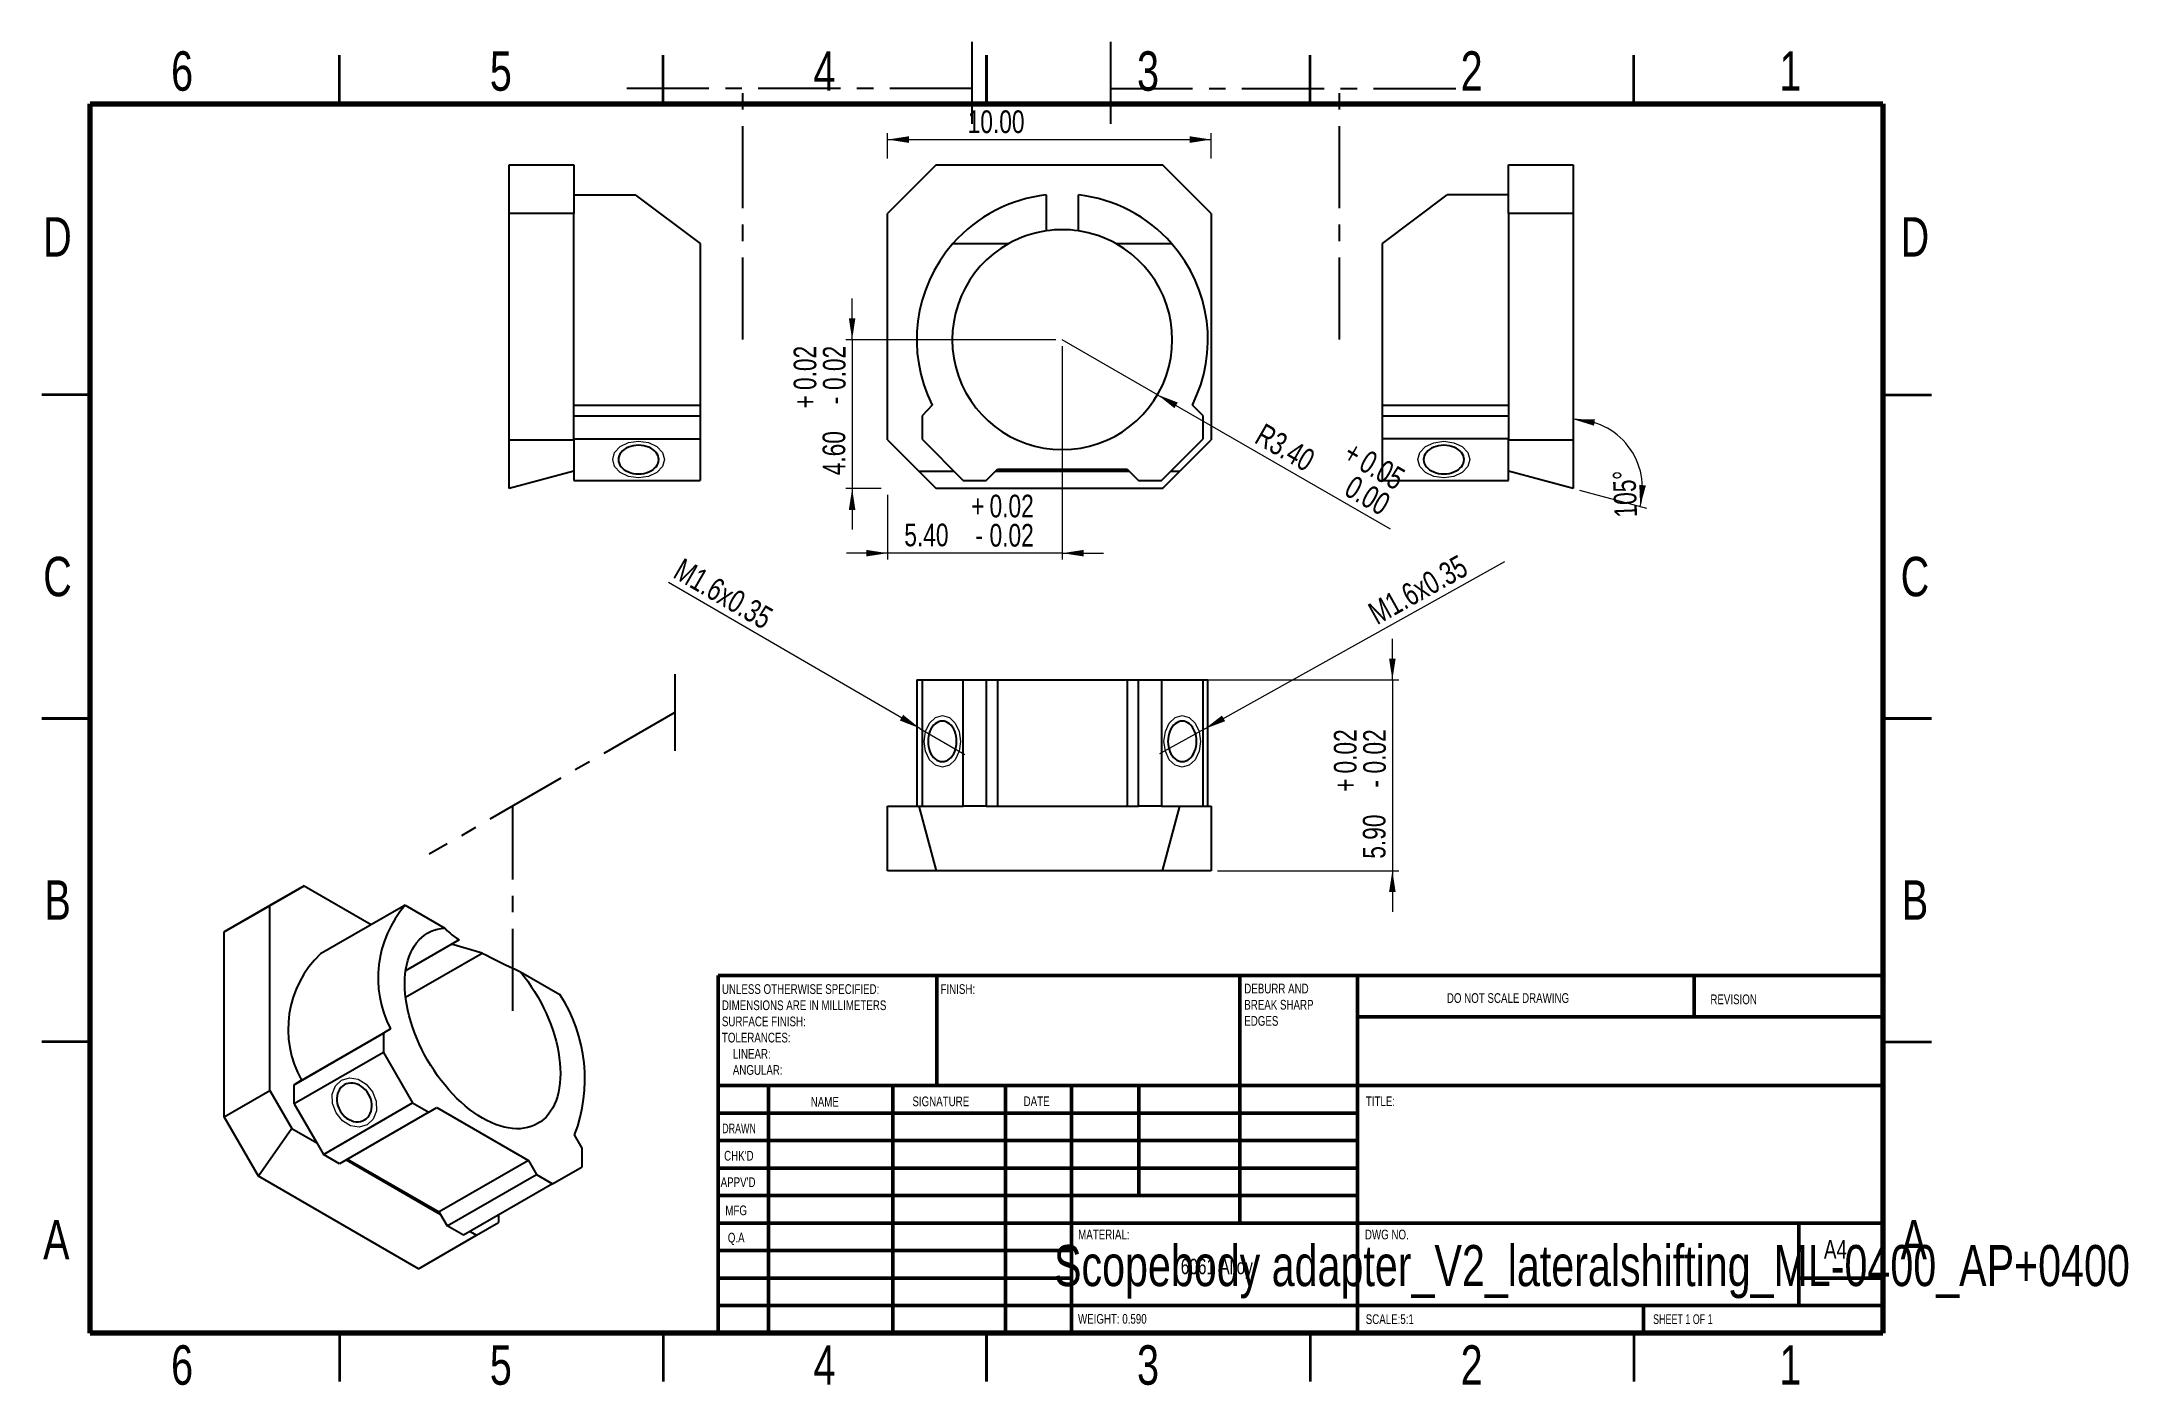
# Model space of a CAD drawing. Header units: millimetres. Extents: x 2 to 325, y 2 to 210.
import ezdxf

# ---------------------------------------------------------------- set-up
doc = ezdxf.new("R2010")
doc.units = ezdxf.units.MM
doc.linetypes.add('CENTERX2', pattern=[20.32, 12.7, -2.54, 2.54, -2.54])
doc.styles.add('SLDTEXTSTYLE0', font='TXT', dxfattribs={"width": 0.75})
doc.styles.add('SLDTEXTSTYLE1', font='TXT', dxfattribs={"width": 0.686449})
doc.styles.add('SLDTEXTSTYLE2', font='TXT', dxfattribs={"width": 0.6875})
doc.dimstyles.new('SLDDIMSTYLE0', dxfattribs={"dimtxt": 3.5, "dimasz": 3.302, "dimexe": 0, "dimexo": 0.0625, "dimgap": 0.875, "dimtad": 1, "dimlfac": 0.2, "dimrnd": 1e-09, "dimzin": 4, "dimdsep": 46, "dimtxsty": 'SLDTEXTSTYLE0', "dimsah": 1, "dimcen": 0.09, "dimadec": 0, "dimazin": 1, "dimtfac": 1, "dimtofl": 0, "dimtmove": 0, "dimatfit": 3, "dimfxl": 0, "dimfrac": 2, "dimtolj": 1, "dimtzin": 12, "dimarcsym": 0})
doc.dimstyles.new('SLDDIMSTYLE1', dxfattribs={"dimtxt": 3.5, "dimasz": 3.302, "dimexe": 0, "dimexo": 0.0625, "dimgap": 0.875, "dimtad": 1, "dimlfac": 0.2, "dimrnd": 1e-09, "dimzin": 4, "dimdsep": 46, "dimtxsty": 'SLDTEXTSTYLE0', "dimsah": 1, "dimcen": 0.09, "dimadec": 0, "dimazin": 1, "dimtol": 1, "dimtp": 0.02, "dimtm": 0.02, "dimtfac": 1, "dimtmove": 0, "dimatfit": 0, "dimfxl": 0, "dimfrac": 2, "dimtolj": 1, "dimarcsym": 0})
doc.dimstyles.new('SLDDIMSTYLE2', dxfattribs={"dimtxt": 3.5, "dimasz": 3.302, "dimexe": 0, "dimexo": 0.0625, "dimgap": 0.875, "dimtad": 1, "dimlfac": 0.2, "dimrnd": 1e-09, "dimzin": 4, "dimdsep": 46, "dimtxsty": 'SLDTEXTSTYLE0', "dimsah": 1, "dimcen": 0, "dimadec": 0, "dimazin": 1, "dimtol": 1, "dimtp": 0.05, "dimtfac": 1, "dimtofl": 0, "dimtmove": 0, "dimatfit": 3, "dimfxl": 0, "dimfrac": 2, "dimtolj": 1, "dimtzin": 0, "dimarcsym": 0})
doc.dimstyles.new('SLDDIMSTYLE3', dxfattribs={"dimtxt": 3.5, "dimasz": 3.302, "dimexe": 0, "dimexo": 0.0625, "dimgap": 0.875, "dimtad": 1, "dimlfac": 0.2, "dimrnd": 1e-09, "dimzin": 12, "dimdsep": 46, "dimtxsty": 'SLDTEXTSTYLE0', "dimblk1": 'NONE', "dimsah": 1, "dimcen": 0, "dimadec": 0, "dimazin": 3, "dimtfac": 1, "dimtmove": 0, "dimatfit": 3, "dimldrblk": 'NONE', "dimfxl": 0, "dimfrac": 2, "dimtolj": 1, "dimtzin": 12, "dimarcsym": 0})
doc.dimstyles.new('SLDDIMSTYLE4', dxfattribs={"dimtxt": 3.5, "dimasz": 3.302, "dimexe": 0, "dimexo": 0.0625, "dimgap": 0.875, "dimtad": 1, "dimdec": 4, "dimlfac": 0.2, "dimzin": 12, "dimdsep": 46, "dimtxsty": 'SLDTEXTSTYLE0', "dimsah": 1, "dimcen": 0.09, "dimazin": 3, "dimtfac": 1, "dimtofl": 0, "dimtmove": 0, "dimatfit": 3, "dimfxl": 0, "dimfrac": 2, "dimtolj": 1, "dimtzin": 12, "dimarcsym": 0})

# ---------------------------------------------------------------- blocks, each defined once
blk = doc.blocks.new('SW_NOTE_0')
at = {"color": 0, "linetype": 'Continuous', "lineweight": 0, "char_height": 1.5, "attachment_point": 1, "style": 'SLDTEXTSTYLE0'}
for s, insert in [('UNLESS OTHERWISE SPECIFIED:', (0, 1.93)), ('SURFACE FINISH:', (0, -3.07)), ('DIMENSIONS ARE IN MILLIMETERS', (0, -0.57)), ('TOLERANCES:', (0, -5.57)), ('LINEAR:', (1.69, -8.07)), ('ANGULAR:', (1.69, -10.57))]:
    blk.add_mtext(s, dxfattribs=dict(at, insert=insert))
blk = doc.blocks.new('SW_NOTE_0_1')
at = {"color": 0, "linetype": 'Continuous', "lineweight": 0, "char_height": 1.5, "attachment_point": 1, "style": 'SLDTEXTSTYLE0'}
for s, insert in [('DEBURR AND', (0, 1.93)), ('BREAK SHARP', (0, -0.57)), ('EDGES', (0, -3.07))]:
    blk.add_mtext(s, dxfattribs=dict(at, insert=insert))
blk = doc.blocks.new('_D')
at = {"color": 7, "linetype": 'Continuous', "lineweight": 0}
for p, q in [((133.19, 191.54), (133.19, 195.47)), ((133.19, 194.47), (183.19, 194.47)), ((183.19, 191.54), (183.19, 195.47))]:
    blk.add_line(p, q, dxfattribs=at)
at = {"color": 7, "linetype": 'Continuous', "lineweight": 18}
for points in [[(133.19, 194.47), (136.49, 193.96), (136.49, 194.98)], [(183.19, 194.47), (179.89, 194.98), (179.89, 193.96)]]:
    blk.add_solid(points, dxfattribs=at)
at = {"color": 7, "linetype": 'Continuous', "lineweight": 18, "insert": (145.57, 198.98), "char_height": 3.5, "attachment_point": 1, "style": 'SLDTEXTSTYLE0'}
blk.add_mtext('10.00', dxfattribs=at)
blk = doc.blocks.new('_D_1')
at = {"color": 7, "linetype": 'Continuous', "lineweight": 0}
for p, q in [((160.19, 162.54), (160.19, 129.54)), ((133.19, 139.54), (133.19, 129.54)), ((133.19, 130.54), (126.84, 130.54)), ((160.19, 130.54), (133.19, 130.54)), ((160.19, 130.54), (166.54, 130.54))]:
    blk.add_line(p, q, dxfattribs=at)
at = {"color": 7, "linetype": 'Continuous', "lineweight": 18}
for points in [[(133.19, 130.54), (129.89, 131.05), (129.89, 130.04)], [(160.19, 130.54), (163.49, 130.04), (163.49, 131.05)]]:
    blk.add_solid(points, dxfattribs=at)
at = {"color": 7, "linetype": 'Continuous', "lineweight": 18, "char_height": 3.5, "attachment_point": 1, "style": 'SLDTEXTSTYLE0'}
for s, insert in [('+', (146.12, 139.58)), ('0.02', (148.95, 139.58)), ('5.40', (135.78, 135.11)), ('-', (146.76, 135.06)), ('0.02', (148.95, 135.06))]:
    blk.add_mtext(s, dxfattribs=dict(at, insert=insert))
blk = doc.blocks.new('_D_2')
at = {"color": 7, "linetype": 'Continuous', "lineweight": 0}
for p, q in [((127.72, 163.54), (127.72, 169.89)), ((159.19, 163.54), (126.72, 163.54)), ((127.72, 163.54), (127.72, 140.54)), ((132.19, 140.54), (126.72, 140.54)), ((127.72, 140.54), (127.72, 134.19))]:
    blk.add_line(p, q, dxfattribs=at)
at = {"color": 7, "linetype": 'Continuous', "lineweight": 18}
for points in [[(127.72, 163.54), (128.22, 166.85), (127.21, 166.85)], [(127.72, 140.54), (127.21, 137.24), (128.22, 137.24)]]:
    blk.add_solid(points, dxfattribs=at)
at = {"color": 7, "linetype": 'Continuous', "lineweight": 18, "char_height": 3.5, "attachment_point": 1, "rotation": 90, "style": 'SLDTEXTSTYLE0'}
for s, insert in [('0.02', (118.68, 155.76)), ('0.02', (123.2, 155.76)), ('+', (118.68, 152.93)), ('-', (123.2, 153.57)), ('4.60', (123.15, 142.58))]:
    blk.add_mtext(s, dxfattribs=dict(at, insert=insert))
blk = doc.blocks.new('_D_3')
at = {"color": 7, "linetype": 'Continuous', "lineweight": 0}
for q in [(160.19, 163.54), (210.87, 134.28)]:
    blk.add_line((174.91, 155.04), q, dxfattribs=at)
at = {"color": 7, "linetype": 'Continuous', "lineweight": 18}
blk.add_solid([(174.91, 155.04), (177.52, 152.95), (178.03, 153.83)], dxfattribs=at)
at = {"color": 7, "linetype": 'Continuous', "lineweight": 18, "char_height": 3.5, "attachment_point": 1, "rotation": 330, "style": 'SLDTEXTSTYLE0'}
for s, insert in [('R3.40', (191.44, 150.75)), ('+', (205.09, 148.03)), ('0.05', (207.54, 146.62)), ('0.00', (205.28, 142.7))]:
    blk.add_mtext(s, dxfattribs=dict(at, insert=insert))
blk = doc.blocks.new('_D_4')
at = {"color": 7, "linetype": 'Continuous', "lineweight": 0}
for q in [(99.35, 126.03), (145.12, 99.45)]:
    blk.add_line((138.2, 103.46), q, dxfattribs=at)
at = {"color": 7, "linetype": 'Continuous', "lineweight": 18}
blk.add_solid([(138.2, 103.46), (135.6, 105.56), (135.09, 104.68)], dxfattribs=at)
at = {"color": 7, "linetype": 'Continuous', "lineweight": 18, "insert": (101.61, 129.92), "char_height": 3.5, "attachment_point": 1, "rotation": 329.8549, "style": 'SLDTEXTSTYLE0'}
blk.add_mtext('M1.6x0.35', dxfattribs=at)
blk = doc.blocks.new('_None')
blk = doc.blocks.new('_D_5')
at = {"color": 7, "linetype": 'Continuous', "lineweight": 0}
for q in [(228.57, 129.24), (175.23, 99.51)]:
    blk.add_line((182.22, 103.4), q, dxfattribs=at)
at = {"color": 7, "linetype": 'Continuous', "lineweight": 18}
blk.add_solid([(182.22, 103.4), (185.35, 104.57), (184.86, 105.45)], dxfattribs=at)
at = {"color": 7, "linetype": 'Continuous', "lineweight": 18, "insert": (207.12, 122.44), "char_height": 3.5, "attachment_point": 1, "rotation": 29.1368, "style": 'SLDTEXTSTYLE0'}
blk.add_mtext('M1.6x0.35', dxfattribs=at)
blk = doc.blocks.new('_D_6')
at = {"color": 7, "linetype": 'Continuous', "lineweight": 0}
for p, q in [((211.19, 110.96), (211.19, 117.31)), ((178.19, 110.96), (212.19, 110.96)), ((211.19, 110.96), (211.19, 81.46)), ((184.19, 81.46), (212.19, 81.46)), ((211.19, 81.46), (211.19, 75.11))]:
    blk.add_line(p, q, dxfattribs=at)
at = {"color": 7, "linetype": 'Continuous', "lineweight": 18}
for points in [[(211.19, 110.96), (211.7, 114.26), (210.68, 114.26)], [(211.19, 81.46), (210.68, 78.15), (211.7, 78.15)]]:
    blk.add_solid(points, dxfattribs=at)
at = {"color": 7, "linetype": 'Continuous', "lineweight": 18, "char_height": 3.5, "attachment_point": 1, "rotation": 90, "style": 'SLDTEXTSTYLE0'}
for s, insert in [('0.02', (202.15, 96.49)), ('0.02', (206.68, 96.49)), ('+', (202.15, 93.66)), ('-', (206.68, 94.3)), ('5.90', (206.63, 83.32))]:
    blk.add_mtext(s, dxfattribs=dict(at, insert=insert))
blk = doc.blocks.new('_D_7')
at = {"color": 7, "linetype": 'Continuous', "lineweight": 0}
blk.add_line((240.11, 140.29), (250.45, 137.52), dxfattribs=at)
at = {"color": 7, "linetype": 'Continuous', "lineweight": 18}
blk.add_arc((239.15, 140.54), 10.7, 345, 90, dxfattribs=at)
for points in [[(239.15, 151.24), (242.34, 150.25), (242.49, 151.25)], [(249.48, 137.78), (250.36, 141), (249.35, 141.11)]]:
    blk.add_solid(points, dxfattribs=at)
at = {"color": 7, "linetype": 'Continuous', "lineweight": 18, "insert": (245.52, 135.99), "char_height": 3.5, "attachment_point": 1, "rotation": 92.3239, "style": 'SLDTEXTSTYLE0'}
blk.add_mtext('105°', dxfattribs=at)

msp = doc.modelspace()

# ---------------------------------------------------------------- linework, layer by layer
at = {"color": 7, "linetype": 'CENTERX2'}
for p, q in [((146.23421, 209.59456), (146.23421, 195.09456)), ((167.63193, 209.59456), (167.63193, 195.09456)), ((146.23421, 202.34456), (92.57046, 202.34456)), ((110.8285, 163.54456), (110.8285, 202.34456)), ((167.63193, 202.34456), (221.29569, 202.34456)), ((203.03764, 163.54456), (203.03764, 202.34456)), ((100.33063, 111.84728), (100.33063, 100.00744)), ((100.33063, 105.92736), (62.38462, 84.0216)), ((75.29501, 59.79283), (75.29501, 91.47461))]:
    msp.add_line(p, q, dxfattribs=at)
at = {"color": 7, "linetype": 'Continuous', "lineweight": 35}
for p, q in [((48.5, 200), (48.5, 207.5)), ((98.5, 200), (98.5, 207.5)), ((148.5, 207.5), (148.5, 200)), ((148.5, 200), (148.5, 207.5)), ((198.5, 200), (198.5, 207.5)), ((248.5, 200), (248.5, 207.5)), ((10, 155), (2.5, 155)), ((287, 155), (294.5, 155)), ((2.5, 105), (10, 105)), ((10, 105), (2.5, 105)), ((294.5, 105), (287, 105)), ((287, 105), (294.5, 105)), ((10, 55), (2.5, 55)), ((287, 55), (294.5, 55)), ((48.5, 10), (48.5, 2.5)), ((98.5, 10), (98.5, 2.5)), ((148.5, 2.5), (148.5, 10)), ((148.5, 10), (148.5, 2.5)), ((198.5, 10), (198.5, 2.5)), ((248.5, 10), (248.5, 2.5))]:
    msp.add_line(p, q, dxfattribs=at)
at = {"color": 7, "linetype": 'Continuous', "lineweight": 70}
for p, q in [((10, 10), (10, 200)), ((10, 200), (287, 200)), ((287, 200), (287, 10)), ((287, 10), (10, 10))]:
    msp.add_line(p, q, dxfattribs=at)
at = {"color": 7, "linetype": 'Continuous', "lineweight": 25}
for p, q in [((74.7185, 190.54456), (84.7185, 190.54456)), ((74.7185, 183.04456), (74.7185, 190.54456)), ((84.7185, 190.54456), (84.7185, 183.04456)), ((140.69087, 190.54456), (133.19087, 183.04456)), ((140.69087, 190.54456), (175.69087, 190.54456)), ((183.19087, 183.04456), (175.69087, 190.54456)), ((229.14764, 183.04456), (229.14764, 190.54456)), ((229.14764, 190.54456), (239.14764, 190.54456)), ((239.14764, 190.54456), (239.14764, 183.04456)), ((84.7185, 185.90524), (94.2185, 185.90524)), ((94.2185, 185.90524), (104.2185, 178.40524)), ((157.69087, 185.90524), (157.69087, 180.35974)), ((162.69087, 180.35974), (162.69087, 185.90524)), ((209.64764, 178.40524), (219.64764, 185.90524)), ((229.14764, 185.90524), (219.64764, 185.90524)), ((84.7185, 183.04456), (74.7185, 183.04456)), ((74.7185, 148.04456), (74.7185, 183.04456)), ((84.7185, 148.04456), (84.7185, 183.04456)), ((133.19087, 148.04456), (133.19087, 183.04456)), ((183.19087, 183.04456), (183.19087, 148.04456)), ((239.14764, 183.04456), (229.14764, 183.04456)), ((229.14764, 183.04456), (229.14764, 148.04456)), ((239.14764, 183.04456), (239.14764, 148.04456)), ((104.2185, 178.40524), (104.2185, 153.43705)), ((143.29678, 178.40524), (151.93495, 178.40524)), ((168.44679, 178.40524), (177.08496, 178.40524)), ((209.64764, 153.44076), (209.64764, 178.40524)), ((84.7185, 153.43705), (104.2185, 153.43705)), ((84.7185, 151.78066), (104.2185, 151.78066)), ((104.2185, 153.43705), (104.2185, 151.78066)), ((104.2185, 151.78066), (104.2185, 148.14843)), ((140.08893, 153.43705), (138.51844, 151.78066)), ((138.51844, 151.78066), (138.51844, 148.14843)), ((181.95864, 151.7768), (180.29468, 153.44076)), ((181.95864, 148.24126), (181.95864, 151.7768)), ((209.64764, 153.44076), (229.14764, 153.44076)), ((209.64764, 151.7768), (209.64764, 153.44076)), ((209.64764, 151.7768), (229.14764, 151.7768)), ((209.64764, 148.24126), (209.64764, 151.7768)), ((74.7185, 140.54456), (74.7185, 148.04456)), ((74.7185, 148.04456), (84.7185, 148.04456)), ((104.2185, 148.14843), (84.7185, 148.14843)), ((84.7185, 148.04456), (84.7185, 143.22406)), ((104.2185, 148.14843), (104.2185, 141.77805)), ((133.19087, 148.04456), (138.01138, 143.22406)), ((138.51844, 148.14843), (144.88882, 141.77805)), ((175.49417, 141.7768), (181.95864, 148.24126)), ((178.37036, 143.22406), (183.19087, 148.04456)), ((229.14764, 148.24126), (209.64764, 148.24126)), ((209.64764, 141.7768), (209.64764, 148.24126)), ((229.14764, 148.04456), (239.14764, 148.04456)), ((229.14764, 143.22406), (229.14764, 148.04456)), ((239.14764, 148.04456), (239.14764, 140.54456)), ((84.7185, 143.22406), (74.7185, 140.54456)), ((84.7185, 143.22406), (84.7185, 141.77805)), ((138.01138, 143.22406), (143.44281, 143.22406)), ((138.01138, 143.22406), (140.69087, 140.54456)), ((148.42435, 141.77805), (150.19087, 143.54456)), ((149.87036, 143.22406), (170.51138, 143.22406)), ((150.19087, 143.54456), (170.19087, 143.54456)), ((170.19087, 143.54456), (171.95864, 141.7768)), ((175.69087, 140.54456), (178.37036, 143.22406)), ((176.94143, 143.22406), (178.37036, 143.22406)), ((239.14764, 140.54456), (229.14764, 143.22406)), ((229.14764, 141.7768), (229.14764, 143.22406)), ((84.7185, 141.77805), (104.2185, 141.77805)), ((84.7185, 141.77805), (84.7185, 141.7768)), ((84.7185, 141.7768), (104.2185, 141.7768)), ((104.2185, 141.77805), (104.2185, 141.7768)), ((175.69087, 140.54456), (140.69087, 140.54456)), ((144.88882, 141.77805), (148.42435, 141.77805)), ((171.95864, 141.7768), (175.49417, 141.7768)), ((209.64764, 141.7768), (229.14764, 141.7768)), ((137.69087, 110.95551), (137.69087, 91.45551)), ((137.69087, 110.95551), (138.51844, 110.95551)), ((138.51844, 110.95551), (138.51844, 91.45551)), ((138.51844, 110.95551), (144.88882, 110.95551)), ((144.88882, 91.45551), (144.88882, 110.95551)), ((144.88882, 110.95551), (148.42435, 110.95551)), ((148.42435, 110.95551), (148.42435, 91.45551)), ((148.42435, 110.95551), (150.19087, 110.95551)), ((150.19087, 110.95551), (150.19087, 91.45551)), ((150.19087, 110.95551), (170.19087, 110.95551)), ((170.19087, 110.95551), (170.19087, 91.45551)), ((170.19087, 110.95551), (171.95864, 110.95551)), ((171.95864, 91.45551), (171.95864, 110.95551)), ((171.95864, 110.95551), (175.49417, 110.95551)), ((175.49417, 110.95551), (175.49417, 91.45551)), ((175.49417, 110.95551), (181.95864, 110.95551)), ((181.95864, 91.45551), (181.95864, 110.95551)), ((181.95864, 110.95551), (182.69087, 110.95551)), ((182.69087, 91.45551), (182.69087, 110.95551)), ((133.19087, 81.45551), (133.19087, 91.45551)), ((133.19087, 91.45551), (138.01138, 91.45551)), ((138.01138, 91.45551), (140.69087, 81.45551)), ((138.01138, 91.45551), (143.44281, 91.45551)), ((143.44281, 91.45551), (144.88882, 91.45551)), ((148.42435, 91.45551), (144.88882, 91.45551)), ((148.42435, 91.45551), (149.87036, 91.45551)), ((149.87036, 91.45551), (170.51138, 91.45551)), ((170.51138, 91.45551), (171.95864, 91.45551)), ((175.49417, 91.45551), (171.95864, 91.45551)), ((175.49417, 91.45551), (176.94143, 91.45551)), ((175.69087, 81.45551), (178.37036, 91.45551)), ((176.94143, 91.45551), (178.37036, 91.45551)), ((178.37036, 91.45551), (183.19087, 91.45551)), ((183.19087, 91.45551), (183.19087, 81.45551)), ((140.69087, 81.45551), (133.19087, 81.45551)), ((175.69087, 81.45551), (140.69087, 81.45551)), ((183.19087, 81.45551), (175.69087, 81.45551)), ((35.97281, 75.05916), (43.04387, 79.1412)), ((43.04387, 79.1412), (37.74057, 76.07867)), ((43.04387, 79.1412), (53.42561, 73.14795)), ((37.74057, 76.07867), (30.6695, 71.99663)), ((30.6695, 71.99663), (35.97281, 75.05916)), ((37.74057, 47.49974), (37.74057, 76.07867)), ((58.38152, 76.00893), (45.58337, 68.62072)), ((58.67511, 76.12518), (64.78322, 72.59905)), ((30.6695, 43.4177), (30.6695, 71.99663)), ((58.73063, 61.91966), (70.54609, 68.74058)), ((67.01056, 70.78161), (58.7312, 66.00204)), ((70.54609, 68.74058), (65.83281, 70.10171)), ((76.45885, 65.85885), (82.56696, 62.33271)), ((41.50773, 48.37568), (55.29631, 56.33566)), ((42.61824, 49.08711), (56.40682, 57.04709)), ((56.40682, 57.04709), (55.29631, 56.33566)), ((55.29631, 56.33566), (55.29631, 53.3698)), ((55.29631, 53.3698), (41.50773, 45.40982)), ((55.29631, 53.3698), (59.80085, 45.56771)), ((42.61824, 49.08711), (41.50773, 48.37568)), ((41.50773, 45.40982), (41.50773, 48.37568)), ((30.6695, 43.4177), (37.74057, 47.49974)), ((37.74057, 47.49974), (41.14919, 41.59585)), ((41.50773, 45.40982), (44.98979, 39.37872)), ((46.01227, 37.60773), (59.80085, 45.56771)), ((59.80085, 45.56771), (62.30085, 44.12449)), ((35.97281, 34.23212), (30.6695, 43.4177)), ((62.30085, 44.12449), (48.51227, 36.16451)), ((62.30085, 44.12449), (63.54997, 44.84582)), ((63.54997, 44.84582), (77.69211, 36.68174)), ((41.14919, 41.59585), (35.97281, 34.23212)), ((41.14919, 41.59585), (44.98979, 39.37872)), ((44.98979, 39.37872), (46.01227, 37.60773)), ((86.01317, 38.60004), (84.83658, 40.63797)), ((48.51227, 36.16451), (46.01227, 37.60773)), ((49.53492, 36.75487), (64.13016, 28.32922)), ((49.76159, 36.88572), (63.90352, 28.72176)), ((77.69211, 36.68174), (63.90352, 28.72176)), ((77.69211, 36.68174), (78.94211, 34.51668)), ((81.44211, 33.07346), (86.01317, 35.71314)), ((86.01317, 35.71314), (86.01317, 38.60004)), ((60.72154, 19.94498), (35.97281, 34.23212)), ((65.15352, 26.5567), (78.94211, 34.51668)), ((81.44211, 33.07346), (67.65352, 25.11348)), ((78.94211, 34.51668), (81.44211, 33.07346)), ((63.90352, 28.72176), (64.13016, 28.32922)), ((64.13016, 28.32922), (65.15352, 26.5567)), ((67.65352, 25.11348), (65.15352, 26.5567)), ((69.6873, 25.12115), (73.09591, 27.08954)), ((73.09591, 28.2553), (73.09591, 27.08954)), ((60.72154, 19.94498), (69.6873, 25.12115)), ((68.67706, 25.70435), (69.6873, 25.12115))]:
    msp.add_line(p, q, dxfattribs=at)
at = {"color": 7, "linetype": 'Continuous', "lineweight": 50}
for p, q in [((107, 65.25), (287, 65.25)), ((107, 65.25), (107, 10)), ((140.8, 48.25), (140.8, 65.25)), ((187.6, 65.25), (187.6, 27)), ((205.8, 65.25), (205.8, 10)), ((257.8, 58.875), (257.8, 65.25)), ((287, 58.875), (205.8, 58.875)), ((287, 48.25), (107, 48.25)), ((114.8, 48.25), (114.8, 10)), ((133.99095, 48.25), (133.99095, 10)), ((151.39893, 48.25), (151.39893, 10)), ((161.6, 10), (161.6, 48.25)), ((172, 31.25), (172, 48.25)), ((205.8, 44), (107, 44)), ((205.8, 39.75), (107, 39.75)), ((205.8, 35.5), (107, 35.5)), ((205.8, 31.25), (107, 31.25)), ((161.6, 27), (107, 27)), ((161.6, 27), (287, 27)), ((274, 14.25), (274, 27)), ((161.6, 22.74993), (107, 22.74993)), ((161.6, 18.5), (107, 18.5)), ((287, 18.5), (274, 18.5)), ((107, 14.25), (287, 14.25)), ((250, 10), (250, 14.25))]:
    msp.add_line(p, q, dxfattribs=at)
at = {"color": 7, "linetype": 'Continuous', "lineweight": 18, "flags": 128}
for points in [[(90.7185, 145.01028), (91.02299, 146.09267), (91.89008, 147.01028), (93.18777, 147.62341), (94.7185, 147.83871), (96.24924, 147.62341), (97.54693, 147.01028), (98.41402, 146.09267), (98.7185, 145.01028), (98.41402, 143.92789), (97.54693, 143.01028), (96.24924, 142.39716), (94.7185, 142.18185), (93.18777, 142.39716), (91.89008, 143.01028), (91.02299, 143.92789), (90.7185, 145.01028)], [(223.14764, 145.00903), (222.84316, 143.92664), (221.97606, 143.00903), (220.67837, 142.3959), (219.14764, 142.1806), (217.6169, 142.3959), (216.31921, 143.00903), (215.45212, 143.92664), (215.14764, 145.00903), (215.45212, 146.09142), (216.31921, 147.00903), (217.6169, 147.62216), (219.14764, 147.83746), (220.67837, 147.62216), (221.97606, 147.00903), (222.84316, 146.09142), (223.14764, 145.00903)], [(141.65659, 97.45551), (140.5742, 97.75999), (139.65659, 98.62708), (139.04346, 99.92478), (138.82816, 101.45551), (139.04346, 102.98625), (139.65659, 104.28394), (140.5742, 105.15103), (141.65659, 105.45551), (142.73898, 105.15103), (143.65659, 104.28394), (144.26971, 102.98625), (144.48501, 101.45551), (144.26971, 99.92478), (143.65659, 98.62708), (142.73898, 97.75999), (141.65659, 97.45551)], [(178.7264, 97.45551), (177.64401, 97.75999), (176.7264, 98.62708), (176.11328, 99.92478), (175.89798, 101.45551), (176.11328, 102.98625), (176.7264, 104.28394), (177.64401, 105.15103), (178.7264, 105.45551), (179.8088, 105.15103), (180.7264, 104.28394), (181.33953, 102.98625), (181.55483, 101.45551), (181.33953, 99.92478), (180.7264, 98.62708), (179.8088, 97.75999), (178.7264, 97.45551)], [(47.96938, 44.01561), (47.41931, 45.46556), (47.38359, 46.94334), (47.86766, 48.22399), (48.79781, 49.11253), (50.03244, 49.47369), (51.38359, 49.25249), (52.64557, 48.48261), (53.62623, 47.28125), (54.1763, 45.8313), (54.21202, 44.35352), (53.72796, 43.07287), (52.79781, 42.18433), (51.56317, 41.82317), (50.21202, 42.04436), (48.95005, 42.81425), (47.96938, 44.01561)]]:
    msp.add_lwpolyline(points, dxfattribs=at)
at = {"color": 7, "linetype": 'Continuous', "lineweight": 25, "flags": 128}
for points in [[(94.7185, 142.80057), (95.1264, 142.81948), (95.52731, 142.87587), (95.91439, 142.96878), (96.281, 143.09662), (96.62088, 143.2572), (96.92821, 143.44778), (97.19773, 143.6651), (97.42483, 143.90543), (97.60563, 144.16466), (97.73702, 144.43837), (97.81677, 144.72186), (97.8435, 145.01028), (97.81677, 145.29871), (97.73702, 145.5822), (97.60563, 145.8559), (97.42483, 146.11514), (97.19773, 146.35547), (96.92821, 146.57278), (96.62088, 146.76336), (96.281, 146.92395), (95.91439, 147.05179), (95.52731, 147.1447), (95.1264, 147.20109), (94.7185, 147.21999), (94.31061, 147.20109), (93.90969, 147.1447), (93.52262, 147.05179), (93.156, 146.92395), (92.81612, 146.76336), (92.5088, 146.57278), (92.23927, 146.35547), (92.01217, 146.11514), (91.83138, 145.8559), (91.69999, 145.5822), (91.62024, 145.29871), (91.5935, 145.01028), (91.62024, 144.72186), (91.69999, 144.43837), (91.83138, 144.16466), (92.01217, 143.90543), (92.23927, 143.6651), (92.5088, 143.44778), (92.81612, 143.2572), (93.156, 143.09662), (93.52262, 142.96878), (93.90969, 142.87587), (94.31061, 142.81948), (94.7185, 142.80057)], [(219.14764, 147.21874), (218.73974, 147.19983), (218.33883, 147.14344), (217.95175, 147.05053), (217.58514, 146.92269), (217.24526, 146.76211), (216.93793, 146.57153), (216.66841, 146.35422), (216.44131, 146.11388), (216.26051, 145.85465), (216.12912, 145.58094), (216.04937, 145.29745), (216.02264, 145.00903), (216.04937, 144.72061), (216.12912, 144.43712), (216.26051, 144.16341), (216.44131, 143.90418), (216.66841, 143.66384), (216.93793, 143.44653), (217.24526, 143.25595), (217.58514, 143.09537), (217.95175, 142.96753), (218.33883, 142.87462), (218.73974, 142.81823), (219.14764, 142.79932), (219.55553, 142.81823), (219.95645, 142.87462), (220.34352, 142.96753), (220.71014, 143.09537), (221.05002, 143.25595), (221.35735, 143.44653), (221.62687, 143.66384), (221.85397, 143.90418), (222.03476, 144.16341), (222.16616, 144.43712), (222.2459, 144.72061), (222.27264, 145.00903), (222.2459, 145.29745), (222.16616, 145.58094), (222.03476, 145.85465), (221.85397, 146.11388), (221.62687, 146.35422), (221.35735, 146.57153), (221.05002, 146.76211), (220.71014, 146.92269), (220.34352, 147.05053), (219.95645, 147.14344), (219.55553, 147.19983), (219.14764, 147.21874)], [(143.8663, 101.45551), (143.84739, 101.86341), (143.791, 102.26432), (143.69809, 102.6514), (143.57025, 103.01801), (143.40967, 103.35789), (143.21909, 103.66522), (143.00177, 103.93474), (142.76144, 104.16184), (142.50221, 104.34264), (142.2285, 104.47403), (141.94501, 104.55378), (141.65659, 104.58051), (141.36816, 104.55378), (141.08467, 104.47403), (140.81097, 104.34264), (140.55173, 104.16184), (140.3114, 103.93474), (140.09409, 103.66522), (139.90351, 103.35789), (139.74292, 103.01801), (139.61508, 102.6514), (139.52217, 102.26432), (139.46578, 101.86341), (139.44688, 101.45551), (139.46578, 101.04762), (139.52217, 100.6467), (139.61508, 100.25963), (139.74292, 99.89301), (139.90351, 99.55313), (140.09409, 99.2458), (140.3114, 98.97628), (140.55173, 98.74918), (140.81097, 98.56839), (141.08467, 98.43699), (141.36816, 98.35725), (141.65659, 98.33051), (141.94501, 98.35725), (142.2285, 98.43699), (142.50221, 98.56839), (142.76144, 98.74918), (143.00177, 98.97628), (143.21909, 99.2458), (143.40967, 99.55313), (143.57025, 99.89301), (143.69809, 100.25963), (143.791, 100.6467), (143.84739, 101.04762), (143.8663, 101.45551)], [(180.93611, 101.45551), (180.91721, 101.86341), (180.86082, 102.26432), (180.76791, 102.6514), (180.64007, 103.01801), (180.47948, 103.35789), (180.2889, 103.66522), (180.07159, 103.93474), (179.83126, 104.16184), (179.57202, 104.34264), (179.29832, 104.47403), (179.01483, 104.55378), (178.7264, 104.58051), (178.43798, 104.55378), (178.15449, 104.47403), (177.88078, 104.34264), (177.62155, 104.16184), (177.38122, 103.93474), (177.1639, 103.66522), (176.97332, 103.35789), (176.81274, 103.01801), (176.6849, 102.6514), (176.59199, 102.26432), (176.5356, 101.86341), (176.51669, 101.45551), (176.5356, 101.04762), (176.59199, 100.6467), (176.6849, 100.25963), (176.81274, 99.89301), (176.97332, 99.55313), (177.1639, 99.2458), (177.38122, 98.97628), (177.62155, 98.74918), (177.88078, 98.56839), (178.15449, 98.43699), (178.43798, 98.35725), (178.7264, 98.33051), (179.01483, 98.35725), (179.29832, 98.43699), (179.57202, 98.56839), (179.83126, 98.74918), (180.07159, 98.97628), (180.2889, 99.2458), (180.47948, 99.55313), (180.64007, 99.89301), (180.76791, 100.25963), (180.86082, 100.6467), (180.91721, 101.04762), (180.93611, 101.45551)], [(76.45885, 65.85885), (77.03839, 65.12756), (77.59776, 64.37104), (78.13522, 63.59166), (78.64908, 62.79188), (79.13772, 61.9742), (79.59961, 61.14119), (80.0333, 60.29547), (80.43742, 59.4397), (80.81071, 58.57656), (81.15199, 57.70876), (81.46019, 56.83904), (81.73434, 55.97012), (81.97359, 55.10473), (82.17717, 54.24559), (82.34446, 53.3954), (82.47492, 52.55683), (82.56815, 51.73252), (82.62385, 50.92504), (82.64184, 50.13695), (82.62208, 49.37071), (82.56462, 48.62873), (82.46965, 47.91335), (82.33745, 47.2268), (82.16846, 46.57125), (81.96319, 45.94876), (81.7223, 45.36127), (81.44653, 44.81065), (81.13676, 44.2986), (80.79396, 43.82676), (80.41921, 43.39658), (80.01368, 43.00944), (79.57864, 42.66653), (79.11547, 42.36895), (78.62561, 42.11763), (78.11062, 41.91334), (77.57209, 41.75675), (77.01173, 41.64833), (76.4313, 41.58843), (75.83262, 41.57724), (75.21757, 41.61479), (74.58808, 41.70096), (73.94612, 41.83549), (73.29373, 42.01794), (72.63294, 42.24776), (71.96582, 42.52421), (71.29449, 42.84643), (70.62104, 43.2134), (69.94759, 43.62398), (69.27625, 44.07687), (68.60914, 44.57065), (67.94835, 45.10377), (67.29595, 45.67455), (66.654, 46.28121), (66.02451, 46.92183), (65.40946, 47.5944), (64.81077, 48.29682), (64.23034, 49.02687), (63.66998, 49.78226), (63.13146, 50.56063), (62.61646, 51.35951), (62.12661, 52.17641), (61.66343, 53.00876), (61.2284, 53.85395), (60.82287, 54.70931), (60.44811, 55.57217), (60.10531, 56.4398), (59.79554, 57.3095), (59.51978, 58.17852), (59.27888, 59.04413), (59.07362, 59.90362), (58.90462, 60.75429), (58.77243, 61.59346), (58.67745, 62.4185), (58.61999, 63.22682), (58.60023, 64.01587), (58.61823, 64.78319), (58.67393, 65.52635), (58.76716, 66.24303), (58.89762, 66.93097), (59.0649, 67.58802), (59.26849, 68.2121), (59.50773, 68.80127), (59.78189, 69.35366), (60.09009, 69.86754), (60.43137, 70.3413), (60.80465, 70.77345), (61.20878, 71.16264), (61.64246, 71.50763), (62.10435, 71.80735), (62.59299, 72.06086), (63.10685, 72.26736), (63.64431, 72.4262), (64.20369, 72.53687), (64.78322, 72.59905)], [(52.36031, 42.9421), (52.63536, 43.13176), (52.87898, 43.36448), (53.08699, 43.63627), (53.25583, 43.9425), (53.38261, 44.27791), (53.46516, 44.63678), (53.50208, 45.01295), (53.49272, 45.4), (53.43725, 45.7913), (53.33663, 46.18015), (53.19256, 46.55991), (53.00752, 46.92407), (52.78466, 47.2664), (52.52782, 47.58105), (52.24137, 47.86263), (51.93022, 48.10633), (51.5997, 48.30797), (51.25545, 48.46411), (50.90338, 48.57206), (50.5495, 48.63), (50.19986, 48.63692), (49.86046, 48.5927), (49.5371, 48.49811), (49.23531, 48.35476), (48.96025, 48.1651), (48.71663, 47.93238), (48.50863, 47.66059), (48.33979, 47.35436), (48.21301, 47.01895), (48.13045, 46.66008), (48.09354, 46.28391), (48.10289, 45.89686), (48.15836, 45.50556), (48.25899, 45.11671), (48.40305, 44.73695), (48.5881, 44.37279), (48.81095, 44.03046), (49.0678, 43.71581), (49.35424, 43.43423), (49.66539, 43.19053), (49.99592, 42.98889), (50.34016, 42.83275), (50.69224, 42.72479), (51.04612, 42.66686), (51.39575, 42.65994), (51.73515, 42.70416), (52.05851, 42.79875), (52.36031, 42.9421)]]:
    msp.add_lwpolyline(points, dxfattribs=at)
at = {"color": 7, "linetype": 'Continuous', "lineweight": 25}
for centre, radius, start, end in [((160.19087, 163.54456), 22.5, 96.3793702, 138.6639171), ((160.19087, 163.54456), 22.5, 41.3360829, 83.6206298), ((160.19087, 163.54456), 17, 81.5434807, 98.4565193), ((160.19087, 163.54456), 22.5, 138.6639171, 206.6938446), ((160.19087, 163.54456), 17, 119.0545619, 60.9454381), ((160.19087, 163.54456), 17, 98.4565193, 119.0545619), ((160.19087, 163.54456), 17, 60.9454381, 81.5434807), ((160.19087, 163.54456), 22.5, 333.3167307, 41.3360829), ((71.44704, 64.93277), 16.98211, 138.7709621, 207.6682988), ((56.66412, 56.94685), 16.09541, 133.5068763, 209.2303069), ((62.38806, 49.25559), 24.04578, 338.9990227, 32.9456246)]:
    msp.add_arc(centre, radius, start, end, dxfattribs=at)
for major_axis, start_param, end_param in [((26.48627, -10.57503), 2.983509409, 3.047538091), ((20.01185, -7.99003), 3.325757222, 3.685260884), ((20.01185, -7.99003), 3.980449096, 4.339952758)]:
    msp.add_ellipse((84.63182, 65.18285), major_axis=major_axis, ratio=0.119713977, start_param=start_param, end_param=end_param, dxfattribs=at)

# ---------------------------------------------------------------- block references
at = {"color": 7, "linetype": 'Continuous', "lineweight": 0}
for name, p in [('SW_NOTE_0', (107.59367, 61.98737)), ('SW_NOTE_0_1', (188.30922, 62.06949))]:
    msp.add_blockref(name, p, dxfattribs=at)

# ---------------------------------------------------------------- texts
for s, insert, char_height, attachment_point, style in [('6', (24.18862, 208.11369), 6.096, 2, 'SLDTEXTSTYLE0'), ('5', (73.43862, 208.11369), 6.096, 2, 'SLDTEXTSTYLE0'), ('4', (123.43862, 208.11369), 6.096, 2, 'SLDTEXTSTYLE0'), ('3', (173.43862, 208.11369), 6.096, 2, 'SLDTEXTSTYLE0'), ('2', (223.43862, 208.11369), 6.096, 2, 'SLDTEXTSTYLE0'), ('1', (272.68862, 208.11369), 6.096, 2, 'SLDTEXTSTYLE0'), ('D', (4.93015, 182.47569), 6.096, 2, 'SLDTEXTSTYLE0'), ('D', (291.93015, 182.47569), 6.096, 2, 'SLDTEXTSTYLE0'), ('C', (4.9365, 129.97569), 6.096, 2, 'SLDTEXTSTYLE0'), ('C', (291.9365, 129.97569), 6.096, 2, 'SLDTEXTSTYLE0'), ('B', (4.95343, 79.97569), 6.096, 2, 'SLDTEXTSTYLE0'), ('B', (291.95343, 79.97569), 6.096, 2, 'SLDTEXTSTYLE0'), ('FINISH:', (141.37129, 63.91927), 1.5, 1, 'SLDTEXTSTYLE0'), ('DO NOT SCALE DRAWING', (219.61464, 62.53299), 1.5, 1, 'SLDTEXTSTYLE0'), ('REVISION', (260.32758, 62.33491), 1.5, 1, 'SLDTEXTSTYLE0'), ('NAME', (121.32224, 46.50148), 1.5, 1, 'SLDTEXTSTYLE0'), ('SIGNATURE', (137.03359, 46.56176), 1.5, 1, 'SLDTEXTSTYLE0'), ('DATE', (154.2147, 46.57618), 1.5, 1, 'SLDTEXTSTYLE0'), ('TITLE:', (207.09016, 46.57618), 1.5, 1, 'SLDTEXTSTYLE0'), ('DRAWN', (107.64336, 42.38478), 1.5, 1, 'SLDTEXTSTYLE1'), ("CHK'D", (107.93922, 38.16185), 1.5, 1, 'SLDTEXTSTYLE0'), ("APPV'D", (107.40172, 34.06587), 1.5, 1, 'SLDTEXTSTYLE0'), ('MFG', (108.12401, 29.71578), 1.5, 1, 'SLDTEXTSTYLE0'), ('A', (4.75658, 27.47569), 6.096, 2, 'SLDTEXTSTYLE0'), ('MATERIAL:', (162.64586, 25.98606), 1.5, 1, 'SLDTEXTSTYLE0'), ('DWG NO.', (206.953, 25.98606), 1.5, 1, 'SLDTEXTSTYLE0'), ('A', (291.75658, 27.47569), 6.096, 2, 'SLDTEXTSTYLE0'), ('Q.A', (108.50904, 25.50466), 1.5, 1, 'SLDTEXTSTYLE0'), ('Scopebody adapter_V2_lateralshifting_ML-0400_AP+0400', (242.02852, 23.60691), 6.35, 2, 'SLDTEXTSTYLE0'), ('A4', (277.87116, 24.40639), 2.910417, 1, 'SLDTEXTSTYLE0'), ('6061 Alloy', (184.06461, 21.48557), 2.38125, 2, 'SLDTEXTSTYLE0'), ('WEIGHT: 0.590', (162.61781, 12.94931), 1.4986, 1, 'SLDTEXTSTYLE0'), ('SCALE:5:1', (207.07397, 12.90009), 1.5, 1, 'SLDTEXTSTYLE0'), ('SHEET 1 OF 1', (251.47829, 12.90009), 1.5, 1, 'SLDTEXTSTYLE2'), ('6', (24.18862, 8.11369), 6.096, 2, 'SLDTEXTSTYLE0'), ('5', (73.43862, 8.11369), 6.096, 2, 'SLDTEXTSTYLE0'), ('4', (123.43862, 8.11369), 6.096, 2, 'SLDTEXTSTYLE0'), ('3', (173.43862, 8.11369), 6.096, 2, 'SLDTEXTSTYLE0'), ('2', (223.43862, 8.11369), 6.096, 2, 'SLDTEXTSTYLE0'), ('1', (272.68862, 8.11369), 6.096, 2, 'SLDTEXTSTYLE0')]:
    msp.add_mtext(s, dxfattribs=dict(at, insert=insert, char_height=char_height, attachment_point=attachment_point, style=style))

# ---------------------------------------------------------------- dimensions: what is measured, and where the dimension line sits
at = {"color": 7, "linetype": 'Continuous', "lineweight": 18}
for base, p1, p2, dimstyle, picture, middle in [((183.19087, 197.24792), (133.19087, 190.54456), (183.19087, 190.54456), 'SLDDIMSTYLE0', '_D', (151.38484, 197.24792)), ((133.19087, 135.07026), (160.19087, 163.54456), (133.19087, 140.54456), 'SLDDIMSTYLE1', '_D_1', (146.88765, 135.07026))]:
    dim = msp.add_linear_dim(base=base, p1=p1, p2=p2, dimstyle=dimstyle, dxfattribs=at)
    dim.commit()
    dim.dimension.update_dxf_attribs({"geometry": picture, "text_midpoint": middle, "dimtype": 160})
dim = msp.add_angular_dim_2l(base=(247.63505, 147.05719), line1=((229.14764, 143.22406), (239.14764, 140.54456)), line2=((239.14764, 190.54456), (239.14764, 140.54456)), dimstyle='SLDDIMSTYLE4', dxfattribs=at)
dim.commit()
dim.dimension.update_dxf_attribs({"geometry": '_D_7', "text_midpoint": (249.83699, 140.97835), "dimtype": 162})
for base, p1, p2, picture, middle in [((123.19087, 140.54456), (160.19087, 163.54456), (133.19087, 140.54456), '_D_2', (123.19087, 153.69489)), ((211.19087, 81.45551), (177.19087, 110.95551), (183.19087, 81.45551), '_D_6', (211.19087, 94.42799))]:
    dim = msp.add_linear_dim(base=base, p1=p1, p2=p2, angle=90, dimstyle='SLDDIMSTYLE1', dxfattribs=at)
    dim.commit()
    dim.dimension.update_dxf_attribs({"geometry": picture, "text_midpoint": middle, "dimtype": 160})
dim = msp.add_radius_dim(center=(160.19087, 163.54456), mpoint=(174.9133, 155.04456), dimstyle='SLDDIMSTYLE2', dxfattribs=at)
dim.commit()
dim.dimension.update_dxf_attribs({"geometry": '_D_3', "text_midpoint": (200.21198, 140.43838), "dimtype": 164})
for p1, p2, picture, middle in [((175.23257, 99.50792), (182.22024, 103.4031), '_D_5', (219.01571, 123.91418)), ((145.11561, 99.44675), (138.19756, 103.46428), '_D_4', (108.7921, 120.54095))]:
    dim = msp.add_diameter_dim_2p(p1=p1, p2=p2, text='M1.6x0.35', dimstyle='SLDDIMSTYLE3', override={"dimpost": '<>'}, dxfattribs=at)
    dim.commit()
    dim.dimension.update_dxf_attribs({"geometry": picture, "text_midpoint": middle, "dimtype": 163})

doc.saveas('drawing.dxf')
